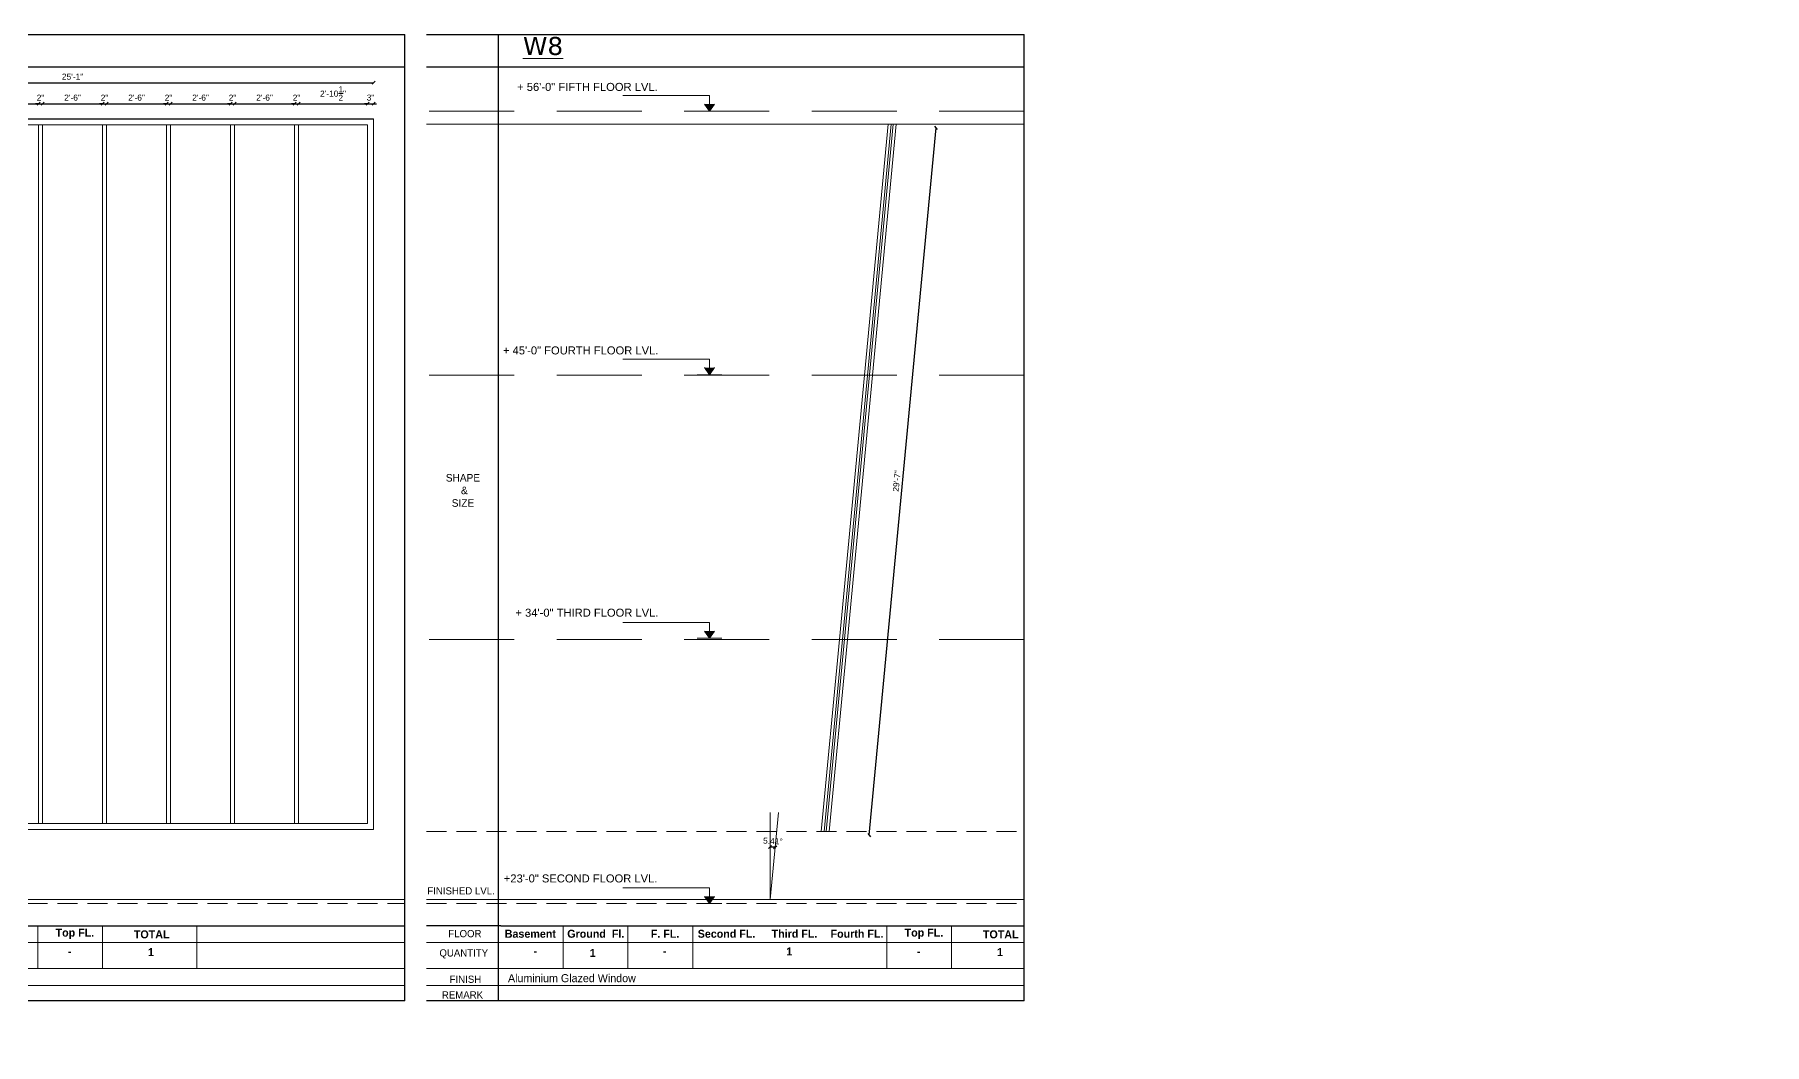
# Model space of a CAD drawing. Header units: inches. Extents: x 10755 to 33653, y -10992 to 10708.
# Drawn here: x 26473 to 27338, y 7140 to 7645 of the extents above; entities that cross this region are included whole.
import ezdxf

# ---------------------------------------------------------------- set-up
doc = ezdxf.new("R2010")
doc.units = ezdxf.units.IN
doc.header["$MEASUREMENT"] = 0
doc.linetypes.add('DASHED', pattern=[0.75, 0.5, -0.25])
for name, color, linetype, lineweight in [('dim', 6, 'Continuous', 13), ('Dimention', 4, 'Continuous', 15), ('ELE 2', 3, 'Continuous', 9), ('elevation1', 230, 'Continuous', 13), ('elevation3', 122, 'Continuous', 25), ('hatch 2', 8, 'Continuous', 13), ('hatch3', 43, 'Continuous', 5), ('PLASTER', 50, 'Continuous', 9), ('Text', 150, 'Continuous', 18), ('wall', 1, 'Continuous', 35)]:
    doc.layers.add(name, color=color, linetype=linetype, lineweight=lineweight)
doc.layers.add('ele 3', color=6, linetype='Continuous')
doc.layers.add('text 100', color=4, linetype='Continuous')
doc.styles.add('ordinary', font='arial.ttf')
doc.styles.add('SCALE 50', font='GOTHIC.TTF', dxfattribs={"height": 100})
doc.styles.get("Standard").update_dxf_attribs({"font": 'arial.ttf'})
doc.dimstyles.new('Copy(2) of 96', dxfattribs={"dimtxt": 3, "dimasz": 1.5, "dimexe": 0.5, "dimexo": 0.5, "dimgap": 1.5, "dimtad": 1, "dimdec": 1, "dimzin": 11, "dimdsep": 46, "dimlunit": 4, "dimtxsty": 'ordinary', "dimblk": 'OBLIQUE', "dimcen": 0.09, "dimse1": 1, "dimse2": 1, "dimclrt": 7, "dimazin": 0, "dimtfac": 1, "dimtdec": 1, "dimtix": 1, "dimtmove": 2, "dimatfit": 3, "dimldrblk": 'leader', "dimfxl": 0.5, "dimfxlon": 1, "dimtolj": 1, "dimtzin": 0, "dimarcsym": 0})
doc.dimstyles.new('S8', dxfattribs={"dimscale": 8, "dimtxt": 1, "dimasz": 0.5, "dimexe": 0.5, "dimexo": 0.5, "dimgap": 0.25, "dimtad": 1, "dimzin": 3, "dimdsep": 46, "dimlunit": 4, "dimtxsty": 'Standard', "dimblk": 'ARCHTICK', "dimcen": 0, "dimclrd": 256, "dimclre": 256, "dimclrt": 6, "dimadec": 0, "dimazin": 0, "dimtfac": 0.5, "dimtix": 1, "dimtmove": 1, "dimatfit": 3, "dimfxl": 0.5, "dimfxlon": 1, "dimfrac": 1, "dimtolj": 1, "dimtzin": 0, "dimarcsym": 1})

# ---------------------------------------------------------------- blocks, each defined once
blk = doc.blocks.new('w9')
at = {"layer": 'elevation1', "linetype": 'Continuous', "ltscale": 30}
for p, q in [((26900.8, 7102.39), (26900.8, 7451.63)), ((26902.8, 7102.39), (26902.8, 7451.63)), ((26932.8, 7102.39), (26932.8, 7451.63)), ((26934.8, 7102.39), (26934.8, 7451.63)), ((26964.8, 7102.39), (26964.8, 7451.63)), ((26966.8, 7102.39), (26966.8, 7451.63)), ((26996.8, 7102.39), (26996.8, 7451.63)), ((26998.8, 7102.39), (26998.8, 7451.63)), ((27028.8, 7102.39), (27028.8, 7451.63)), ((27030.8, 7102.39), (27030.8, 7451.63)), ((27060.8, 7102.39), (27060.8, 7451.63)), ((27062.8, 7102.39), (27062.8, 7451.63)), ((27092.8, 7102.39), (27092.8, 7451.63)), ((27094.8, 7102.39), (27094.8, 7451.63)), ((27124.8, 7102.39), (27124.8, 7451.63)), ((27126.8, 7102.39), (27126.8, 7451.63))]:
    blk.add_line(p, q, dxfattribs=at)
for points in [[(26863.32, 7454.63), (27164.27, 7454.63), (27164.27, 7099.39), (26863.32, 7099.39)], [(26866.32, 7451.63), (27161.27, 7451.63), (27161.27, 7102.39), (26866.32, 7102.39)]]:
    blk.add_lwpolyline(points, close=True, dxfattribs=at)
at = {"layer": 'elevation3', "linetype": 'Continuous', "ltscale": 30}
blk.add_line((26863.32, 7454.63), (27164.27, 7454.63), dxfattribs=at)
blk = doc.blocks.new('_Oblique')
at = {"layer": 'wall', "color": 0, "lineweight": -2}
blk.add_line((-0.5, -0.5), (0.5, 0.5), dxfattribs=at)
blk = doc.blocks.new('*D3331')
at = {"layer": 'Defpoints', "color": 0, "transparency": 16777216}
for p in [(26840.86, 7256.21), (26844.99, 7256.21), (26842.51, 7238.82), (26840.86, 7212.66), (26840.86, 7212.66)]:
    blk.add_point(p, dxfattribs=at)
at = {"layer": 'Dimention', "color": 0, "lineweight": -2, "transparency": 16777216}
blk.add_arc((26840.86, 7212.66), 26.21, 84.5904, 90, dxfattribs=at)
at = {"layer": 'Dimention', "color": 0, "lineweight": -2, "transparency": 16777216, "xscale": 1.5, "yscale": 1.5, "zscale": 1.5}
for p, rotation in [((26840.86, 7238.87), 180.0000000000034), ((26843.33, 7238.76), 354.5903950532658)]:
    blk.add_blockref('_Oblique', p, dxfattribs=dict(at, rotation=rotation))
at = {"layer": 'Dimention', "color": 7, "transparency": 16777216, "insert": (26842.24, 7241.87), "char_height": 3, "attachment_point": 5, "rotation": 357.2952, "style": 'ordinary'}
blk.add_mtext('\\A1;5.41°', dxfattribs=at)
blk = doc.blocks.new('leader')
blk.add_solid([(-1.34, 0.32), (0, 0), (-1.34, -0.32)])
blk = doc.blocks.new('*D3332')
at = {"layer": 'Defpoints', "color": 0, "transparency": 16777216}
for p in [(26903.87, 7600.16), (26923.92, 7598.26), (26870.39, 7246.66)]:
    blk.add_point(p, dxfattribs=at)
at = {"layer": 'Dimention', "color": 0, "lineweight": -2, "transparency": 16777216}
blk.add_line((26890.44, 7244.76), (26923.92, 7598.26), dxfattribs=at)
at = {"layer": 'Dimention', "color": 0, "lineweight": -2, "transparency": 16777216, "xscale": 1.5, "yscale": 1.5, "zscale": 1.5}
for p, rotation in [((26923.92, 7598.26), 84.59039505326713), ((26890.44, 7244.76), 264.5903950532672)]:
    blk.add_blockref('_Oblique', p, dxfattribs=dict(at, rotation=rotation))
at = {"layer": 'Dimention', "color": 7, "transparency": 16777216, "insert": (26904.16, 7421.8), "char_height": 3, "attachment_point": 5, "rotation": 84.5904, "style": 'ordinary'}
blk.add_mtext('\\A1;29\'-7"', dxfattribs=at)
blk = doc.blocks.new('*D3318')
at = {"layer": 'Defpoints', "color": 0, "transparency": 16777216}
for p in [(26475.08, 7610.39), (26445.08, 7599.9), (26475.08, 7599.9)]:
    blk.add_point(p, dxfattribs=at)
at = {"layer": 'Dimention', "color": 0, "lineweight": -2, "transparency": 16777216}
blk.add_line((26445.08, 7610.39), (26475.08, 7610.39), dxfattribs=at)
at = {"layer": 'Dimention', "color": 0, "lineweight": -2, "transparency": 16777216, "xscale": 1.5, "yscale": 1.5, "zscale": 1.5, "rotation": 180}
blk.add_blockref('_Oblique', (26445.08, 7610.39), dxfattribs=at)
at = {"layer": 'Dimention', "color": 0, "lineweight": -2, "transparency": 16777216, "xscale": 1.5, "yscale": 1.5, "zscale": 1.5}
blk.add_blockref('_Oblique', (26475.08, 7610.39), dxfattribs=at)
at = {"layer": 'Dimention', "color": 7, "transparency": 16777216, "insert": (26460.08, 7613.42), "char_height": 3, "attachment_point": 5, "style": 'ordinary'}
blk.add_mtext('\\A1;2\'-6"', dxfattribs=at)
blk = doc.blocks.new('*D3319')
at = {"layer": 'Defpoints', "color": 0, "transparency": 16777216}
for p in [(26477.08, 7610.39), (26475.08, 7599.9), (26477.08, 7599.9)]:
    blk.add_point(p, dxfattribs=at)
at = {"layer": 'Dimention', "color": 0, "lineweight": -2, "transparency": 16777216}
for p, q in [((26475.08, 7610.39), (26473.58, 7610.39)), ((26475.08, 7610.39), (26477.08, 7610.39)), ((26477.08, 7610.39), (26478.58, 7610.39))]:
    blk.add_line(p, q, dxfattribs=at)
at = {"layer": 'Dimention', "color": 0, "lineweight": -2, "transparency": 16777216, "xscale": 1.5, "yscale": 1.5, "zscale": 1.5}
blk.add_blockref('_Oblique', (26475.08, 7610.39), dxfattribs=at)
at = {"layer": 'Dimention', "color": 0, "lineweight": -2, "transparency": 16777216, "xscale": 1.5, "yscale": 1.5, "zscale": 1.5, "rotation": 180}
blk.add_blockref('_Oblique', (26477.08, 7610.39), dxfattribs=at)
at = {"layer": 'Dimention', "color": 7, "transparency": 16777216, "insert": (26476.08, 7613.4), "char_height": 3, "attachment_point": 5, "style": 'ordinary'}
blk.add_mtext('\\A1;2"', dxfattribs=at)
blk = doc.blocks.new('*D3320')
at = {"layer": 'Defpoints', "color": 0, "transparency": 16777216}
for p in [(26507.08, 7610.39), (26477.08, 7599.9), (26507.08, 7599.9)]:
    blk.add_point(p, dxfattribs=at)
at = {"layer": 'Dimention', "color": 0, "lineweight": -2, "transparency": 16777216}
blk.add_line((26477.08, 7610.39), (26507.08, 7610.39), dxfattribs=at)
at = {"layer": 'Dimention', "color": 0, "lineweight": -2, "transparency": 16777216, "xscale": 1.5, "yscale": 1.5, "zscale": 1.5, "rotation": 180}
blk.add_blockref('_Oblique', (26477.08, 7610.39), dxfattribs=at)
at = {"layer": 'Dimention', "color": 0, "lineweight": -2, "transparency": 16777216, "xscale": 1.5, "yscale": 1.5, "zscale": 1.5}
blk.add_blockref('_Oblique', (26507.08, 7610.39), dxfattribs=at)
at = {"layer": 'Dimention', "color": 7, "transparency": 16777216, "insert": (26492.08, 7613.42), "char_height": 3, "attachment_point": 5, "style": 'ordinary'}
blk.add_mtext('\\A1;2\'-6"', dxfattribs=at)
blk = doc.blocks.new('*D3321')
at = {"layer": 'Defpoints', "color": 0, "transparency": 16777216}
for p in [(26509.08, 7610.39), (26507.08, 7599.9), (26509.08, 7599.9)]:
    blk.add_point(p, dxfattribs=at)
at = {"layer": 'Dimention', "color": 0, "lineweight": -2, "transparency": 16777216}
for p, q in [((26507.08, 7610.39), (26505.58, 7610.39)), ((26507.08, 7610.39), (26509.08, 7610.39)), ((26509.08, 7610.39), (26510.58, 7610.39))]:
    blk.add_line(p, q, dxfattribs=at)
at = {"layer": 'Dimention', "color": 0, "lineweight": -2, "transparency": 16777216, "xscale": 1.5, "yscale": 1.5, "zscale": 1.5}
blk.add_blockref('_Oblique', (26507.08, 7610.39), dxfattribs=at)
at = {"layer": 'Dimention', "color": 0, "lineweight": -2, "transparency": 16777216, "xscale": 1.5, "yscale": 1.5, "zscale": 1.5, "rotation": 180}
blk.add_blockref('_Oblique', (26509.08, 7610.39), dxfattribs=at)
at = {"layer": 'Dimention', "color": 7, "transparency": 16777216, "insert": (26508.08, 7613.4), "char_height": 3, "attachment_point": 5, "style": 'ordinary'}
blk.add_mtext('\\A1;2"', dxfattribs=at)
blk = doc.blocks.new('*D3322')
at = {"layer": 'Defpoints', "color": 0, "transparency": 16777216}
for p in [(26539.08, 7610.39), (26509.08, 7599.9), (26539.08, 7599.9)]:
    blk.add_point(p, dxfattribs=at)
at = {"layer": 'Dimention', "color": 0, "lineweight": -2, "transparency": 16777216}
blk.add_line((26509.08, 7610.39), (26539.08, 7610.39), dxfattribs=at)
at = {"layer": 'Dimention', "color": 0, "lineweight": -2, "transparency": 16777216, "xscale": 1.5, "yscale": 1.5, "zscale": 1.5, "rotation": 180}
blk.add_blockref('_Oblique', (26509.08, 7610.39), dxfattribs=at)
at = {"layer": 'Dimention', "color": 0, "lineweight": -2, "transparency": 16777216, "xscale": 1.5, "yscale": 1.5, "zscale": 1.5}
blk.add_blockref('_Oblique', (26539.08, 7610.39), dxfattribs=at)
at = {"layer": 'Dimention', "color": 7, "transparency": 16777216, "insert": (26524.08, 7613.42), "char_height": 3, "attachment_point": 5, "style": 'ordinary'}
blk.add_mtext('\\A1;2\'-6"', dxfattribs=at)
blk = doc.blocks.new('*D3323')
at = {"layer": 'Defpoints', "color": 0, "transparency": 16777216}
for p in [(26541.08, 7610.39), (26539.08, 7599.9), (26541.08, 7599.9)]:
    blk.add_point(p, dxfattribs=at)
at = {"layer": 'Dimention', "color": 0, "lineweight": -2, "transparency": 16777216}
for p, q in [((26539.08, 7610.39), (26537.58, 7610.39)), ((26539.08, 7610.39), (26541.08, 7610.39)), ((26541.08, 7610.39), (26542.58, 7610.39))]:
    blk.add_line(p, q, dxfattribs=at)
at = {"layer": 'Dimention', "color": 0, "lineweight": -2, "transparency": 16777216, "xscale": 1.5, "yscale": 1.5, "zscale": 1.5}
blk.add_blockref('_Oblique', (26539.08, 7610.39), dxfattribs=at)
at = {"layer": 'Dimention', "color": 0, "lineweight": -2, "transparency": 16777216, "xscale": 1.5, "yscale": 1.5, "zscale": 1.5, "rotation": 180}
blk.add_blockref('_Oblique', (26541.08, 7610.39), dxfattribs=at)
at = {"layer": 'Dimention', "color": 7, "transparency": 16777216, "insert": (26540.08, 7613.4), "char_height": 3, "attachment_point": 5, "style": 'ordinary'}
blk.add_mtext('\\A1;2"', dxfattribs=at)
blk = doc.blocks.new('*D3324')
at = {"layer": 'Defpoints', "color": 0, "transparency": 16777216}
for p in [(26571.08, 7610.39), (26541.08, 7599.9), (26571.08, 7599.9)]:
    blk.add_point(p, dxfattribs=at)
at = {"layer": 'Dimention', "color": 0, "lineweight": -2, "transparency": 16777216}
blk.add_line((26541.08, 7610.39), (26571.08, 7610.39), dxfattribs=at)
at = {"layer": 'Dimention', "color": 0, "lineweight": -2, "transparency": 16777216, "xscale": 1.5, "yscale": 1.5, "zscale": 1.5, "rotation": 180}
blk.add_blockref('_Oblique', (26541.08, 7610.39), dxfattribs=at)
at = {"layer": 'Dimention', "color": 0, "lineweight": -2, "transparency": 16777216, "xscale": 1.5, "yscale": 1.5, "zscale": 1.5}
blk.add_blockref('_Oblique', (26571.08, 7610.39), dxfattribs=at)
at = {"layer": 'Dimention', "color": 7, "transparency": 16777216, "insert": (26556.08, 7613.42), "char_height": 3, "attachment_point": 5, "style": 'ordinary'}
blk.add_mtext('\\A1;2\'-6"', dxfattribs=at)
blk = doc.blocks.new('*D3325')
at = {"layer": 'Defpoints', "color": 0, "transparency": 16777216}
for p in [(26573.08, 7610.39), (26571.08, 7599.9), (26573.08, 7599.9)]:
    blk.add_point(p, dxfattribs=at)
at = {"layer": 'Dimention', "color": 0, "lineweight": -2, "transparency": 16777216}
for p, q in [((26571.08, 7610.39), (26569.58, 7610.39)), ((26571.08, 7610.39), (26573.08, 7610.39)), ((26573.08, 7610.39), (26574.58, 7610.39))]:
    blk.add_line(p, q, dxfattribs=at)
at = {"layer": 'Dimention', "color": 0, "lineweight": -2, "transparency": 16777216, "xscale": 1.5, "yscale": 1.5, "zscale": 1.5}
blk.add_blockref('_Oblique', (26571.08, 7610.39), dxfattribs=at)
at = {"layer": 'Dimention', "color": 0, "lineweight": -2, "transparency": 16777216, "xscale": 1.5, "yscale": 1.5, "zscale": 1.5, "rotation": 180}
blk.add_blockref('_Oblique', (26573.08, 7610.39), dxfattribs=at)
at = {"layer": 'Dimention', "color": 7, "transparency": 16777216, "insert": (26572.08, 7613.4), "char_height": 3, "attachment_point": 5, "style": 'ordinary'}
blk.add_mtext('\\A1;2"', dxfattribs=at)
blk = doc.blocks.new('*D3326')
at = {"layer": 'Defpoints', "color": 0, "transparency": 16777216}
for p in [(26603.08, 7610.39), (26573.08, 7599.9), (26603.08, 7599.9)]:
    blk.add_point(p, dxfattribs=at)
at = {"layer": 'Dimention', "color": 0, "lineweight": -2, "transparency": 16777216}
blk.add_line((26573.08, 7610.39), (26603.08, 7610.39), dxfattribs=at)
at = {"layer": 'Dimention', "color": 0, "lineweight": -2, "transparency": 16777216, "xscale": 1.5, "yscale": 1.5, "zscale": 1.5, "rotation": 180}
blk.add_blockref('_Oblique', (26573.08, 7610.39), dxfattribs=at)
at = {"layer": 'Dimention', "color": 0, "lineweight": -2, "transparency": 16777216, "xscale": 1.5, "yscale": 1.5, "zscale": 1.5}
blk.add_blockref('_Oblique', (26603.08, 7610.39), dxfattribs=at)
at = {"layer": 'Dimention', "color": 7, "transparency": 16777216, "insert": (26588.08, 7613.42), "char_height": 3, "attachment_point": 5, "style": 'ordinary'}
blk.add_mtext('\\A1;2\'-6"', dxfattribs=at)
blk = doc.blocks.new('*D3327')
at = {"layer": 'Defpoints', "color": 0, "transparency": 16777216}
for p in [(26605.08, 7610.39), (26603.08, 7599.9), (26605.08, 7599.9)]:
    blk.add_point(p, dxfattribs=at)
at = {"layer": 'Dimention', "color": 0, "lineweight": -2, "transparency": 16777216}
for p, q in [((26603.08, 7610.39), (26601.58, 7610.39)), ((26603.08, 7610.39), (26605.08, 7610.39)), ((26605.08, 7610.39), (26606.58, 7610.39))]:
    blk.add_line(p, q, dxfattribs=at)
at = {"layer": 'Dimention', "color": 0, "lineweight": -2, "transparency": 16777216, "xscale": 1.5, "yscale": 1.5, "zscale": 1.5}
blk.add_blockref('_Oblique', (26603.08, 7610.39), dxfattribs=at)
at = {"layer": 'Dimention', "color": 0, "lineweight": -2, "transparency": 16777216, "xscale": 1.5, "yscale": 1.5, "zscale": 1.5, "rotation": 180}
blk.add_blockref('_Oblique', (26605.08, 7610.39), dxfattribs=at)
at = {"layer": 'Dimention', "color": 7, "transparency": 16777216, "insert": (26604.08, 7613.4), "char_height": 3, "attachment_point": 5, "style": 'ordinary'}
blk.add_mtext('\\A1;2"', dxfattribs=at)
blk = doc.blocks.new('*D3328')
at = {"layer": 'Defpoints', "color": 0, "transparency": 16777216}
for p in [(26639.56, 7610.39), (26605.08, 7599.9), (26639.56, 7599.9)]:
    blk.add_point(p, dxfattribs=at)
at = {"layer": 'Dimention', "color": 0, "lineweight": -2, "transparency": 16777216}
blk.add_line((26605.08, 7610.39), (26639.56, 7610.39), dxfattribs=at)
at = {"layer": 'Dimention', "color": 0, "lineweight": -2, "transparency": 16777216, "xscale": 1.5, "yscale": 1.5, "zscale": 1.5, "rotation": 180}
blk.add_blockref('_Oblique', (26605.08, 7610.39), dxfattribs=at)
at = {"layer": 'Dimention', "color": 0, "lineweight": -2, "transparency": 16777216, "xscale": 1.5, "yscale": 1.5, "zscale": 1.5}
blk.add_blockref('_Oblique', (26639.56, 7610.39), dxfattribs=at)
at = {"layer": 'Dimention', "color": 7, "transparency": 16777216, "insert": (26622.32, 7615.43), "char_height": 3, "attachment_point": 5, "style": 'ordinary'}
blk.add_mtext('\\A1;2\'-10{\\H1.000000x;\\S1/2;}"', dxfattribs=at)
blk = doc.blocks.new('*D3329')
at = {"layer": 'Defpoints', "color": 0, "transparency": 16777216}
for p in [(26642.56, 7610.39), (26642.56, 7602.9), (26639.56, 7599.9)]:
    blk.add_point(p, dxfattribs=at)
at = {"layer": 'Dimention', "color": 0, "lineweight": -2, "transparency": 16777216}
for p, q in [((26639.56, 7610.39), (26638.06, 7610.39)), ((26639.56, 7610.39), (26642.56, 7610.39)), ((26642.56, 7610.39), (26644.06, 7610.39))]:
    blk.add_line(p, q, dxfattribs=at)
at = {"layer": 'Dimention', "color": 0, "lineweight": -2, "transparency": 16777216, "xscale": 1.5, "yscale": 1.5, "zscale": 1.5}
blk.add_blockref('_Oblique', (26639.56, 7610.39), dxfattribs=at)
at = {"layer": 'Dimention', "color": 0, "lineweight": -2, "transparency": 16777216, "xscale": 1.5, "yscale": 1.5, "zscale": 1.5, "rotation": 180}
blk.add_blockref('_Oblique', (26642.56, 7610.39), dxfattribs=at)
at = {"layer": 'Dimention', "color": 7, "transparency": 16777216, "insert": (26641.06, 7613.42), "char_height": 3, "attachment_point": 5, "style": 'ordinary'}
blk.add_mtext('\\A1;3"', dxfattribs=at)
blk = doc.blocks.new('*D3330')
at = {"layer": 'Defpoints', "color": 0, "transparency": 16777216}
for p in [(26642.56, 7620.87), (26341.61, 7602.9), (26642.56, 7602.9)]:
    blk.add_point(p, dxfattribs=at)
at = {"layer": 'Dimention', "color": 0, "lineweight": -2, "transparency": 16777216}
blk.add_line((26341.61, 7620.87), (26642.56, 7620.87), dxfattribs=at)
at = {"layer": 'Dimention', "color": 0, "lineweight": -2, "transparency": 16777216, "xscale": 1.5, "yscale": 1.5, "zscale": 1.5, "rotation": 180}
blk.add_blockref('_Oblique', (26341.61, 7620.87), dxfattribs=at)
at = {"layer": 'Dimention', "color": 0, "lineweight": -2, "transparency": 16777216, "xscale": 1.5, "yscale": 1.5, "zscale": 1.5}
blk.add_blockref('_Oblique', (26642.56, 7620.87), dxfattribs=at)
at = {"layer": 'Dimention', "color": 7, "transparency": 16777216, "insert": (26492.08, 7623.9), "char_height": 3, "attachment_point": 5, "style": 'ordinary'}
blk.add_mtext('\\A1;25\'-1"', dxfattribs=at)
blk = doc.blocks.new('_ArchTick')
at = {"color": 0, "const_width": 0.15}
blk.add_lwpolyline([(-0.5, -0.5), (0.5, 0.5)], dxfattribs=at)
blk = doc.blocks.new('*D3627')
at = {"layer": 'Defpoints', "color": 0, "transparency": 16777216}
for p in [(31969.25, 7241.82), (11281.95, 6632.82), (31991.14, 6632.82)]:
    blk.add_point(p, dxfattribs=at)
at = {"layer": 'dim', "lineweight": -2, "transparency": 16777216}
for p, q in [((31987.14, 7241.82), (31995.14, 7241.82)), ((31991.14, 7241.82), (31991.14, 6632.82)), ((31987.14, 6632.82), (31995.14, 6632.82))]:
    blk.add_line(p, q, dxfattribs=at)
at = {"layer": 'dim', "lineweight": -2, "transparency": 16777216, "xscale": 4, "yscale": 4, "zscale": 4}
for p, rotation in [((31991.14, 7241.82), 90), ((31991.14, 6632.82), 270)]:
    blk.add_blockref('_ArchTick', p, dxfattribs=dict(at, rotation=rotation))
at = {"layer": 'dim', "color": 6, "transparency": 16777216, "insert": (31985.05, 6937.32), "char_height": 8, "attachment_point": 5, "rotation": 90}
blk.add_mtext('\\A1;50\'-9"', dxfattribs=at)

msp = doc.modelspace()

# ---------------------------------------------------------------- hatches: boundary and pattern name
at = {"layer": 'hatch 2', "ltscale": 30}
for points in [[(26813.05, 7610.223), (26808.011, 7610.223), (26810.531, 7606.661)], [(26813.05, 7478.465), (26808.011, 7478.465), (26810.531, 7474.903)], [(26813.05, 7346.824), (26808.011, 7346.824), (26810.531, 7343.262)], [(26813.05, 7214.223), (26808.011, 7214.223), (26810.531, 7210.661)]]:
    msp.add_hatch(color=256, dxfattribs=at).paths.add_polyline_path(points)

# ---------------------------------------------------------------- linework, layer by layer
at = {"layer": 'Dimention'}
for p, q in [((26887.967, 7474.661), (26899.851, 7600.161)), ((26889.46, 7474.52), (26901.358, 7600.161)), ((26890.491, 7474.803), (26902.362, 7600.161)), ((26891.985, 7474.661), (26903.869, 7600.161)), ((26903.869, 7600.161), (26899.851, 7600.161)), ((26875.467, 7342.661), (26887.967, 7474.661)), ((26876.96, 7342.52), (26889.46, 7474.52)), ((26877.991, 7342.803), (26890.491, 7474.803)), ((26879.485, 7342.661), (26891.985, 7474.661)), ((26868.887, 7246.661), (26877.991, 7342.803)), ((26866.376, 7246.661), (26875.467, 7342.661)), ((26867.882, 7246.661), (26876.96, 7342.52)), ((26870.394, 7246.661), (26879.485, 7342.661)), ((26840.862, 7212.661), (26844.987, 7256.214)), ((26840.862, 7212.661), (26840.862, 7256.214)), ((26870.394, 7246.661), (26866.376, 7246.661)), ((26867.174, 7212.661), (26863.156, 7212.661))]:
    msp.add_line(p, q, dxfattribs=at)
at = {"layer": 'ELE 2', "ltscale": 12}
for p, q in [((26474.706, 7178.138), (26474.706, 7199.433)), ((26507.065, 7178.138), (26507.065, 7199.433)), ((26554.141, 7178.138), (26554.141, 7199.433)), ((26737.422, 7178.138), (26737.422, 7199.433)), ((26769.781, 7178.138), (26769.781, 7199.433)), ((26802.139, 7178.138), (26802.139, 7199.433)), ((26899.215, 7178.138), (26899.215, 7199.433)), ((26931.573, 7178.138), (26931.573, 7199.433)), ((26658.132, 7191.176), (26244.532, 7191.176)), ((26967.945, 7191.176), (26669.04, 7191.176)), ((26658.132, 7178.138), (26244.532, 7178.138)), ((26967.945, 7178.138), (26669.04, 7178.138)), ((26658.132, 7169.598), (26244.532, 7169.598)), ((26967.945, 7169.598), (26669.04, 7169.598))]:
    msp.add_line(p, q, dxfattribs=at)
at = {"layer": 'ele 3', "ltscale": 12}
for p, q in [((26244.532, 7644.919), (26658.132, 7644.919)), ((26658.132, 7161.94), (26658.132, 7644.919)), ((26669.04, 7644.919), (26967.945, 7644.919)), ((26705.064, 7161.94), (26705.064, 7644.919)), ((26967.945, 7161.94), (26967.945, 7644.919)), ((26244.532, 7628.894), (26658.132, 7628.894)), ((26669.04, 7628.894), (26967.945, 7628.894)), ((26281.734, 7199.433), (26658.132, 7199.433)), ((26706.243, 7199.433), (26669.04, 7199.433)), ((26706.243, 7199.433), (26967.945, 7199.433)), ((26658.132, 7161.94), (26244.532, 7161.94)), ((26967.945, 7161.94), (26669.04, 7161.94))]:
    msp.add_line(p, q, dxfattribs=at)
at = {"layer": 'hatch 2', "ltscale": 30}
for p, q in [((26810.531, 7614.542), (26767.253, 7614.542)), ((26810.531, 7606.661), (26810.531, 7614.542)), ((26816.674, 7606.661), (26804.357, 7606.661)), ((26816.69, 7606.661), (26804.372, 7606.661)), ((26810.531, 7606.661), (26808.011, 7610.223)), ((26810.531, 7606.661), (26813.05, 7610.223)), ((26810.531, 7482.784), (26767.253, 7482.784)), ((26810.531, 7474.903), (26810.531, 7482.784)), ((26816.674, 7474.903), (26804.357, 7474.903)), ((26816.69, 7474.903), (26804.372, 7474.903)), ((26810.531, 7474.903), (26808.011, 7478.465)), ((26810.531, 7474.903), (26813.05, 7478.465)), ((26810.531, 7351.142), (26767.253, 7351.142)), ((26816.674, 7343.262), (26804.357, 7343.262)), ((26816.69, 7343.262), (26804.372, 7343.262)), ((26810.531, 7343.262), (26808.011, 7346.824)), ((26810.531, 7343.262), (26810.531, 7351.142)), ((26810.531, 7343.262), (26813.05, 7346.824)), ((26810.531, 7218.542), (26767.253, 7218.542)), ((26810.531, 7210.661), (26808.011, 7214.223)), ((26810.531, 7210.661), (26810.531, 7218.542)), ((26810.531, 7210.661), (26813.05, 7214.223)), ((26816.674, 7210.661), (26804.357, 7210.661)), ((26816.69, 7210.661), (26804.372, 7210.661))]:
    msp.add_line(p, q, dxfattribs=at)
at = {"layer": 'hatch3', "linetype": 'DASHED', "lineweight": 0, "ltscale": 85}
for p, q in [((26967.945, 7606.661), (26669.04, 7606.661)), ((26967.945, 7474.661), (26669.04, 7474.661)), ((26967.945, 7342.661), (26669.04, 7342.661))]:
    msp.add_line(p, q, dxfattribs=at)
at = {"layer": 'hatch3', "linetype": 'DASHED', "lineweight": 0, "ltscale": 20}
for p, q in [((26669.04, 7246.661), (26967.945, 7246.661)), ((26244.532, 7210.661), (26658.132, 7210.661)), ((26669.04, 7210.661), (26967.945, 7210.661))]:
    msp.add_line(p, q, dxfattribs=at)
at = {"layer": 'PLASTER', "ltscale": 50}
for p, q in [((26669.04, 7600.161), (26967.945, 7600.161)), ((26244.532, 7212.661), (26658.132, 7212.661)), ((26669.04, 7212.661), (26967.945, 7212.661))]:
    msp.add_line(p, q, dxfattribs=at)

# ---------------------------------------------------------------- block references
at = {"layer": 'Dimention'}
msp.add_blockref('w9', (-521.712, 148.267), dxfattribs=at)

# ---------------------------------------------------------------- texts
at = {"layer": 'Text', "ltscale": 100, "style": 'SCALE 50'}
for s, p in [('QUANTITY', (26675.509, 7184.152)), ('FINISH', (26680.617, 7170.998)), ('REMARK', (26676.738, 7163.155))]:
    msp.add_text(s, height=3.6, dxfattribs=at).set_placement(p)
at = {"layer": 'Text', "insert": (26717.287, 7643.75), "char_height": 9, "width": 62.34375, "attachment_point": 1}
msp.add_mtext('{\\fVerdana|b0|i0|c0|p34;\\LW8}', dxfattribs=at)
at = {"layer": 'Text', "ltscale": 100, "style": 'SCALE 50'}
for s, insert, char_height, width, attachment_point in [('\\pi-42.13;{\\fArial|b0|i0|c0|p34;+ 56\'-0" FIFTH FLOOR LVL.}', (26770.567, 7618.748), 4, 104.46909, 5), ('\\pi-42.13;{\\fArial|b0|i0|c0|p34;+ 45\'-0" FOURTH FLOOR LVL.}', (26767.197, 7487.058), 4, 104.46909, 5), ('{\\H1.05x;SHAPE\\P & \\PSIZE}', (26687.27, 7417.092), 3.6, 26.74181, 5), ('\\pi-42.13;{\\fArial|b0|i0|c0|p34;+ 34\'-0" THIRD FLOOR LVL.}', (26770.332, 7355.976), 4, 104.46909, 5), ('\\pxi-10.533;{\\fArial|b0|i0|c0|p34;+23\'-0" SECOND FLOOR LVL.}', (26767.161, 7223.16), 4, 104.46909, 5), ('{\\fCentury Gothic|b1|i0|c0|p34;Top FL.}', (26493.246, 7195.509), 4, 40.38197, 5), ('{\\fCentury Gothic|b1|i0|c0|p34;TOTAL}', (26531.636, 7195.225), 4, 40.38197, 5), ('FLOOR ', (26679.946, 7197.399), 3.6, 17.88742, 1), ('{\\fCentury Gothic|b1|i0|c0|p34;Basement}', (26720.949, 7195.509), 4, 40.38197, 5), ('{\\fCentury Gothic|b1|i0|c0|p34;Ground  Fl.}', (26753.675, 7195.509), 4, 40.38197, 5), ('{\\fCentury Gothic|b1|i0|c0|p34;F. FL.}', (26788.321, 7195.509), 4, 40.38197, 5), ('{\\fCentury Gothic|b1|i0|c0|p34;Second FL.}', (26819.057, 7195.509), 4, 40.38197, 5), ('{\\fCentury Gothic|b1|i0|c0|p34;Third FL.}', (26853.038, 7195.509), 4, 40.38197, 5), ('{\\fCentury Gothic|b1|i0|c0|p34;Fourth FL.}', (26884.275, 7195.509), 4, 40.38197, 5), ('{\\fCentury Gothic|b1|i0|c0|p34;Top FL.}', (26917.755, 7195.509), 4, 40.38197, 5), ('{\\fCentury Gothic|b1|i0|c0|p34;TOTAL}', (26956.144, 7195.225), 4, 40.38197, 5), ('{\\fCentury Gothic|b1|i0|c0|p34;1}', (26531.275, 7186.363), 4, 40.38197, 5), ('{\\fCentury Gothic|b1|i0|c0|p34;1}', (26752.129, 7185.925), 4, 40.38197, 5), ('{\\fCentury Gothic|b1|i0|c0|p34;1}', (26850.428, 7186.675), 4, 40.38197, 5), ('{\\fCentury Gothic|b1|i0|c0|p34;1}', (26955.784, 7186.363), 4, 40.38197, 5), ('{\\fCentury Gothic|b1|i0|c0|p34;-}', (26490.636, 7186.675), 4, 40.38197, 5), ('{\\fCentury Gothic|b1|i0|c0|p34;-}', (26723.467, 7186.891), 4, 40.38197, 5), ('{\\fCentury Gothic|b1|i0|c0|p34;-}', (26788.184, 7186.891), 4, 40.38197, 5), ('{\\fCentury Gothic|b1|i0|c0|p34;-}', (26915.145, 7186.675), 4, 40.38197, 5), ('Aluminium Glazed Window', (26709.788, 7173.306), 4, 82.89521, 4)]:
    msp.add_mtext(s, dxfattribs=dict(at, insert=insert, char_height=char_height, width=width, attachment_point=attachment_point))
at = {"layer": 'text 100', "ltscale": 100, "insert": (26669.465, 7218.78), "char_height": 3.6, "width": 55.57455, "attachment_point": 1, "style": 'SCALE 50'}
msp.add_mtext('FINISHED LVL.', dxfattribs=at)

# ---------------------------------------------------------------- dimensions: what is measured, and where the dimension line sits
at = {"layer": 'dim'}
dim = msp.add_linear_dim(base=(31991.136, 6632.82), p1=(31969.254, 7241.819), p2=(11281.953, 6632.82), angle=90, dimstyle='S8', dxfattribs=at)
dim.commit()
dim.dimension.update_dxf_attribs({"geometry": '*D3627', "text_midpoint": (31985.051, 6937.319)})
at = {"layer": 'Dimention'}
for base, p1, p2, picture, middle in [((26642.558, 7620.868), (26341.611, 7602.899), (26642.558, 7602.899), '*D3330', (26492.084, 7623.9)), ((26475.084, 7610.392), (26445.084, 7599.899), (26475.084, 7599.899), '*D3318', (26460.084, 7613.424)), ((26477.084, 7610.392), (26475.084, 7599.899), (26477.084, 7599.899), '*D3319', (26476.084, 7613.398)), ((26507.084, 7610.392), (26477.084, 7599.899), (26507.084, 7599.899), '*D3320', (26492.084, 7613.424)), ((26509.084, 7610.392), (26507.084, 7599.899), (26509.084, 7599.899), '*D3321', (26508.084, 7613.398)), ((26539.084, 7610.392), (26509.084, 7599.899), (26539.084, 7599.899), '*D3322', (26524.084, 7613.424)), ((26541.084, 7610.392), (26539.084, 7599.899), (26541.084, 7599.899), '*D3323', (26540.084, 7613.398)), ((26571.084, 7610.392), (26541.084, 7599.899), (26571.084, 7599.899), '*D3324', (26556.084, 7613.424)), ((26573.084, 7610.392), (26571.084, 7599.899), (26573.084, 7599.899), '*D3325', (26572.084, 7613.398)), ((26603.084, 7610.392), (26573.084, 7599.899), (26603.084, 7599.899), '*D3326', (26588.084, 7613.424)), ((26605.084, 7610.392), (26603.084, 7599.899), (26605.084, 7599.899), '*D3327', (26604.084, 7613.398)), ((26639.558, 7610.392), (26605.084, 7599.899), (26639.558, 7599.899), '*D3328', (26622.321, 7615.43)), ((26642.558, 7610.392), (26639.558, 7599.899), (26642.558, 7602.899), '*D3329', (26641.058, 7613.425))]:
    dim = msp.add_linear_dim(base=base, p1=p1, p2=p2, dimstyle='Copy(2) of 96', dxfattribs=at)
    dim.commit()
    dim.dimension.update_dxf_attribs({"geometry": picture, "text_midpoint": middle})
dim = msp.add_aligned_dim(p1=(26870.394, 7246.661), p2=(26903.869, 7600.161), distance=-20.136, dimstyle='Copy(2) of 96', dxfattribs=at)
dim.commit()
dim.dimension.update_dxf_attribs({"geometry": '*D3332', "text_midpoint": (26904.16, 7421.799)})
dim = msp.add_angular_dim_2l(base=(26842.511, 7238.821), line1=((26840.862, 7212.661), (26840.862, 7256.214)), line2=((26840.862, 7212.661), (26844.987, 7256.214)), dimstyle='Copy(2) of 96', dxfattribs=at)
dim.commit()
dim.dimension.update_dxf_attribs({"geometry": '*D3331', "text_midpoint": (26842.243, 7241.872)})

doc.saveas('drawing.dxf')
